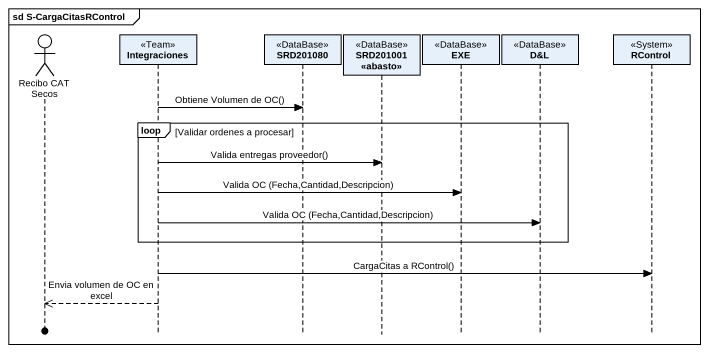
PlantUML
@startuml
mainframe sd S-CargaCitasRControl
hide footbox
actor "Recibo CAT Secos" as Recibo_CAT_Secos
participant Integraciones <<Team>>
participant SRD201080 <<DataBase>>
participant "SRD201001 <<abasto>>" as SRD201001_abasto <<DataBase>>
participant EXE <<DataBase>>
participant "D&L" as D_L <<DataBase>>
participant RControl <<System>>

Integraciones -> SRD201080 : Obtiene Volumen de OC()
loop Validar ordenes a procesar
  Integraciones -> SRD201001_abasto : Valida entregas proveedor()
  Integraciones -> EXE : Valida OC (Fecha,Cantidad,Descripcion)
  Integraciones -> D_L : Valida OC (Fecha,Cantidad,Descripcion)
end
Integraciones -> RControl : CargaCitas a RControl()
Integraciones -->> Recibo_CAT_Secos : Envia volumen de OC en excel
@enduml
